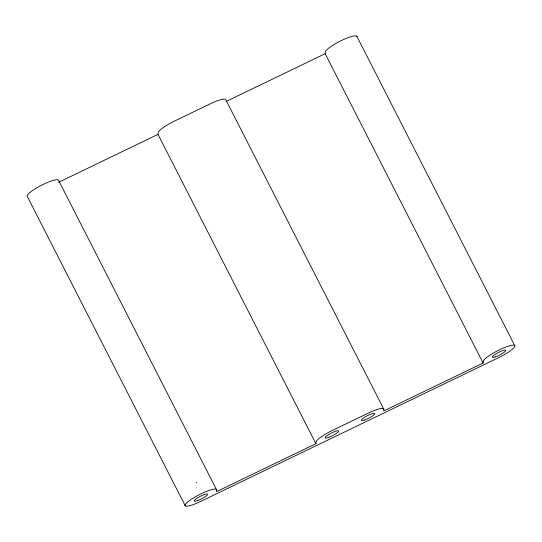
<?xml version="1.0" encoding="UTF-8"?>
<svg xmlns="http://www.w3.org/2000/svg" width="542" height="542" viewBox="0 0 542 542"><rect width="100%" height="100%" fill="white"/><g stroke="black" fill="none" stroke-linecap="round" stroke-linejoin="round"><path stroke-width="0.81" d="M216.678 489.982L216.515 491.648L315.925 443.688L157.979 134.375L158.135 132.702A17.683 3.327 -27.1 0 1 174.328 121.171L210.479 103.732A17.683 3.327 -27.1 0 1 225.912 99.999L383.865 409.312L383.702 410.985L483.112 363.025L483.268 361.351A17.683 3.327 -27.1 0 1 499.46 349.82A17.683 3.327 -27.1 0 1 514.9 346.094A17.683 3.327 -27.1 0 1 498.708 357.618L200.486 501.513A17.683 3.327 -27.1 0 1 185.046 505.239A17.683 3.327 -27.1 0 1 201.238 493.715A17.683 3.327 -27.1 0 1 216.678 489.982L58.732 180.662A17.683 3.327 -27.1 0 0 41.741 185.161A17.683 3.327 -27.1 0 0 27.33 196.536L185.276 505.855M483.112 363.025L325.159 53.705L325.322 52.039A17.683 3.327 -27.1 0 1 341.514 40.508A17.683 3.327 -27.1 0 1 356.954 36.775M315.925 443.688L316.088 442.015A17.683 3.327 -27.1 0 1 332.273 430.49L368.424 413.045A17.683 3.327 -27.1 0 1 383.865 409.312M58.57 182.336L157.979 134.375M226.515 101.307L325.159 53.705M196.292 482.888L196.902 482.597M356.778 36.212L514.724 345.532M197.335 500.693A7.574 1.423 -27.1 0 0 207.64 494.338A7.574 1.423 -27.1 0 0 197.613 497.8A7.574 1.423 -27.1 0 0 197.335 500.693M328.371 437.469A7.574 1.423 -27.1 0 0 338.675 431.114A7.574 1.423 -27.1 0 0 328.648 434.576A7.574 1.423 -27.1 0 0 328.371 437.469M364.522 420.03A7.574 1.423 -27.1 0 0 374.827 413.675A7.574 1.423 -27.1 0 0 364.8 417.137A7.574 1.423 -27.1 0 0 364.522 420.03M495.557 356.805A7.574 1.423 -27.1 0 0 505.862 350.45A7.574 1.423 -27.1 0 0 495.835 353.912A7.574 1.423 -27.1 0 0 495.557 356.805"/></g></svg>
